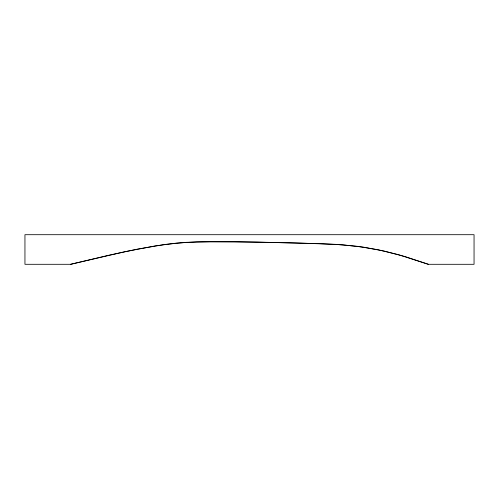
<?xml version="1.0" encoding="UTF-8"?>
<svg xmlns="http://www.w3.org/2000/svg" width="499" height="499" viewBox="0 0 499 499"><rect width="100%" height="100%" fill="white"/><g stroke="black" fill="none" stroke-linecap="round" stroke-linejoin="round"><path stroke-width="0.75" d="M70.658 264.302L108.383 255.345L137.325 249.157L165.026 244.441L186.308 242.327L210.416 241.678L257.503 242.077L319.479 243.649L343.181 244.866L363.752 247.205L384.592 251.172L405.119 256.605L428.342 264.302L474.05 264.302L474.05 234.698L24.95 234.698L24.95 264.302L70.658 264.302L124.787 251.733L155.095 245.932L176.503 243.094L196.7 241.884L234.711 241.741L295.651 242.976L335.303 244.329L357.521 246.338L377.943 249.725L398.495 254.696L428.342 264.302"/></g></svg>
